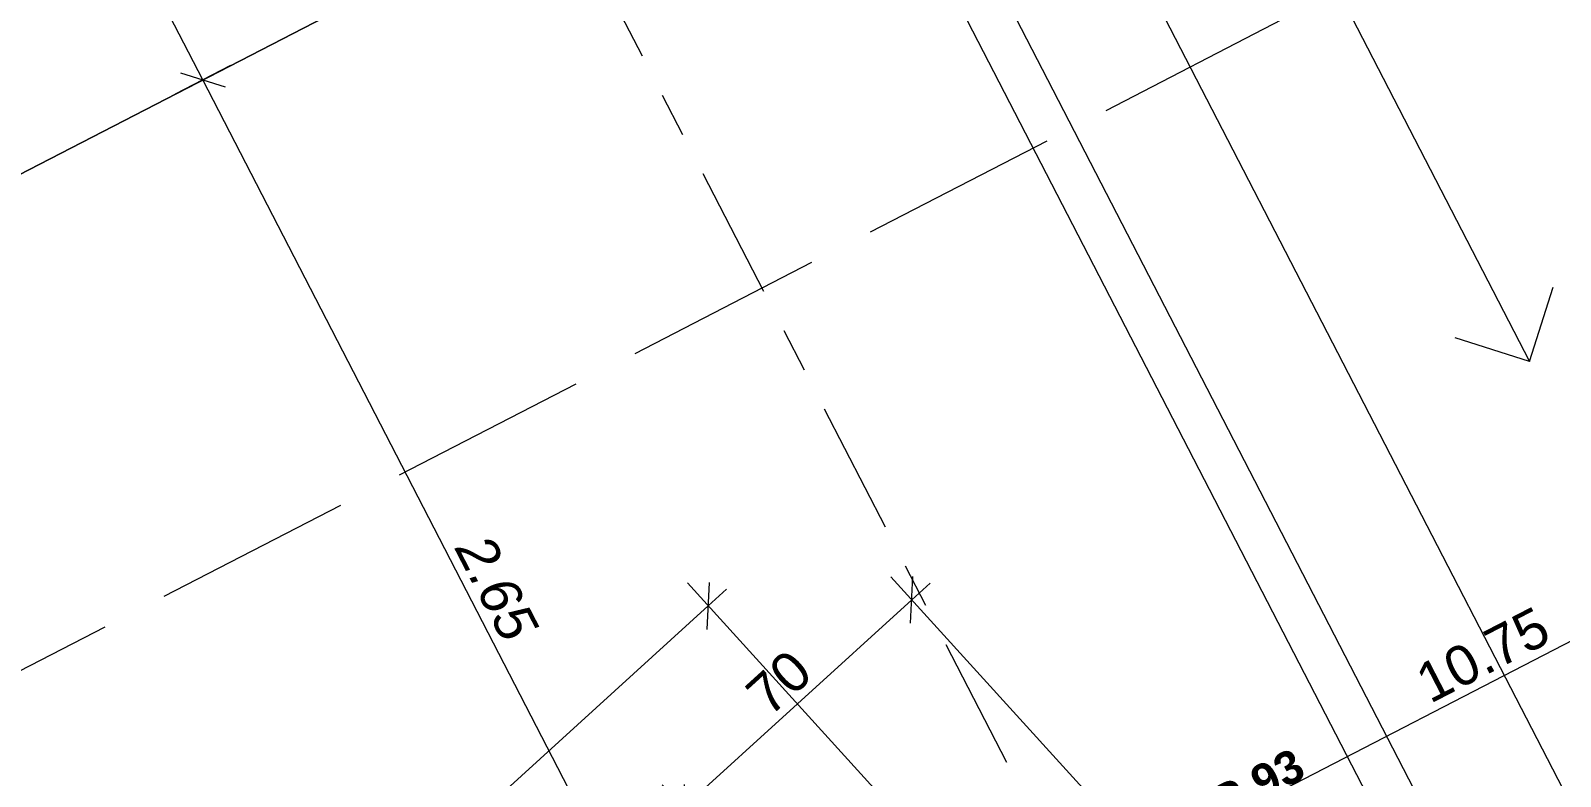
# Model space of a CAD drawing. Header units: metres. Extents: x 2688579.7 to 2688666, y 1281656.9 to 1281721.4.
# Drawn here: x 2688619.698 to 2688623.162, y 1281674.661 to 1281676.35 of the extents above; entities that cross this region are included whole.
import ezdxf

# ---------------------------------------------------------------- set-up
doc = ezdxf.new("R2010")
doc.units = ezdxf.units.M
doc.linetypes.add('Strich 9_3mm', pattern=[0.6, 0.45, -0.15])
doc.linetypes.add('Strichpunkt 6_1_1mm', pattern=[0.39999999999999997, 0.3, -0.05, 0, -0.05])
for name, color, linetype in [('00 11 Geometer', 7, 'Continuous'), ('00 14 Achsen', 7, 'Continuous'), ('01 20 Linien', 7, 'Continuous'), ('02 11 Fundamente', 7, 'Continuous'), ('03 14 Rampen', 7, 'Continuous'), ('07 12 Bemassung innen', 7, 'Continuous'), ('08 11 Beschriftung allgemein', 7, 'Continuous')]:
    doc.layers.add(name, color=color, linetype=linetype)
doc.styles.add('ERSTELLTER_STIL_1', font='arial.ttf')
doc.styles.add('ERSTELLTER_STIL_2', font='')
doc.styles.add('ERSTELLTER_STIL_3', font='')
doc.styles.get('ERSTELLTER_STIL_2').set_extended_font_data('Arial', italic=True)
doc.styles.get('ERSTELLTER_STIL_3').set_extended_font_data('Arial', bold=True)
doc.dimstyles.new('ERSTELLTER_STIL__1', dxfattribs={"dimtxt": 0.08999999761581422, "dimasz": 0.07125000000000001, "dimexe": 0.18, "dimexo": 0.0625, "dimgap": 0.09, "dimtad": 1, "dimzin": 0, "dimdsep": 46, "dimtxsty": 'ERSTELLTER_STIL_2', "dimblk": 'ARROWHEAD_6', "dimblk1": 'ARROWHEAD_6', "dimblk2": 'ARROWHEAD_6', "dimcen": 0.09, "dimse1": 1, "dimse2": 1, "dimclrd": 256, "dimclre": 256, "dimclrt": 256, "dimazin": 0, "dimtfac": 1, "dimtdec": 4, "dimtmove": 0, "dimatfit": 3, "dimfxl": 1, "dimtolj": 1, "dimtzin": 0, "dimarcsym": 0})
doc.dimstyles.new('ERSTELLTER_STIL__2', dxfattribs={"dimtxt": 0.08999999761581422, "dimasz": 0.07125000000000001, "dimexe": 0.18, "dimexo": 0.05, "dimgap": 0.09, "dimtad": 1, "dimzin": 0, "dimdsep": 46, "dimtxsty": 'ERSTELLTER_STIL_1', "dimblk": 'ARROWHEAD_6', "dimblk1": 'ARROWHEAD_6', "dimblk2": 'ARROWHEAD_6', "dimcen": 0.09, "dimclrd": 7, "dimclre": 7, "dimclrt": 7, "dimazin": 0, "dimtfac": 1, "dimtdec": 4, "dimtmove": 0, "dimatfit": 3, "dimfxl": 1, "dimtolj": 1, "dimtzin": 0, "dimarcsym": 0})
doc.dimstyles.new('ERSTELLTER_STIL__4', dxfattribs={"dimtxt": 0.08999999761581422, "dimasz": 0.07125000000000001, "dimexe": 0.18, "dimexo": 0.05, "dimgap": 0.09, "dimtad": 1, "dimzin": 0, "dimdsep": 46, "dimtxsty": 'ERSTELLTER_STIL_1', "dimblk": 'ARROWHEAD_6', "dimblk1": 'ARROWHEAD_6', "dimblk2": 'ARROWHEAD_6', "dimcen": 0.09, "dimclrd": 7, "dimclre": 7, "dimclrt": 7, "dimazin": 0, "dimtfac": 1, "dimtdec": 4, "dimtmove": 2, "dimatfit": 3, "dimfxl": 1, "dimtolj": 1, "dimtzin": 0, "dimarcsym": 0})

# ---------------------------------------------------------------- blocks, each defined once
blk = doc.blocks.new('*D101')
at = {"layer": '07 12 Bemassung innen', "color": 7, "linetype": 'Continuous', "lineweight": 5, "transparency": 16777216}
for p, q in [((225.8257775613546, 23.57499282992238), (235.3788628597063, 28.50495189014529)), ((226.499979404694, 22.2685503951983), (225.7935326688247, 23.63747574408284)), ((221.2833456914653, 21.23082835812913), (225.8257775613546, 23.57499282992238))]:
    blk.add_line(p, q, dxfattribs=at)
at = {"layer": '07 12 Bemassung innen', "color": 7, "linetype": 'Continuous', "lineweight": 18, "transparency": 16777216}
for p, q in [((225.8419045062242, 23.62551432682392), (225.809650616485, 23.52447133302084)), ((221.2994726363349, 21.28134985503067), (221.2672187465956, 21.18030686122759))]:
    blk.add_line(p, q, dxfattribs=at)
at = {"layer": '07 12 Bemassung innen', "color": 7, "lineweight": 18, "transparency": 16777216, "insert": (223.4439345325034, 22.36607598516435), "char_height": 0.08999999761581422, "attachment_point": 7, "rotation": 27.29641979268736, "style": 'ERSTELLTER_STIL_1'}
blk.add_mtext('\\A1;{\\pql;\\fArial|b0|i0|c0|p38;5.11}', dxfattribs=at)
blk = doc.blocks.new('ARROWHEAD_6')
at = {"color": 0, "linetype": 'Continuous', "lineweight": 0}
for p, q in [((-0.5, -0.5), (0.5, 0.5)), ((0, 0), (-1, 0))]:
    blk.add_line(p, q, dxfattribs=at)
blk = doc.blocks.new('*D102')
at = {"layer": '07 12 Bemassung innen', "color": 7, "linetype": 'Continuous', "lineweight": 18, "transparency": 16777216}
for p, q in [((235.3949898045759, 28.55547338704682), (235.3627359148366, 28.45443039324374)), ((225.8419045062242, 23.62551432682392), (225.809650616485, 23.52447133302084))]:
    blk.add_line(p, q, dxfattribs=at)
at = {"layer": '07 12 Bemassung innen', "color": 7, "linetype": 'Continuous', "lineweight": 5, "transparency": 16777216}
blk.add_line((225.8257775613546, 23.57499282992238), (235.3788628597063, 28.50495189014529), dxfattribs=at)
at = {"layer": '07 12 Bemassung innen', "color": 7, "lineweight": 18, "transparency": 16777216, "insert": (230.4573257099414, 25.98540212936447), "char_height": 0.08999999761581422, "attachment_point": 7, "rotation": 27.29641979268736, "style": 'ERSTELLTER_STIL_1'}
blk.add_mtext('\\A1;{\\pql;\\fArial|b0|i0|c0|p38;10.75}', dxfattribs=at)
blk = doc.blocks.new('*D103')
at = {"layer": '07 12 Bemassung innen', "color": 7, "linetype": 'Continuous', "lineweight": 5, "transparency": 16777216}
for p, q in [((235.5121597432343, 28.57374099420174), (248.1254615558097, 35.08295342224967)), ((235.5444046357642, 28.51125808004128), (235.4799148507044, 28.6362239083622)), ((235.4111077522362, 28.44246897598483), (235.3466179671763, 28.56743480430575)), ((235.3788628597063, 28.50495189014528), (235.5121597432343, 28.57374099420174)), ((225.8257775613546, 23.57499282992238), (235.3788628597063, 28.50495189014529))]:
    blk.add_line(p, q, dxfattribs=at)
at = {"layer": '07 12 Bemassung innen', "color": 7, "linetype": 'Continuous', "lineweight": 18, "transparency": 16777216}
for p, q in [((235.5282866881039, 28.62426249110328), (235.4960327983647, 28.5232194973002)), ((235.3949898045759, 28.55547338704682), (235.3627359148366, 28.45443039324374))]:
    blk.add_line(p, q, dxfattribs=at)
blk = doc.blocks.new('*D407')
at = {"layer": '07 12 Bemassung innen', "color": 7, "linetype": 'Continuous', "lineweight": 5, "transparency": 16777216}
for p, q in [((229.9333607551811, 25.5076519847132), (229.2356935298051, 26.27447060165467)), ((229.283011604323, 26.22246245344532), (229.3246181228905, 26.26031691305965)), ((228.7652415954914, 25.7513847338077), (229.283011604323, 26.22246245344532)), ((229.4155933987077, 25.03657134982092), (228.7179235209735, 25.80339288201707)), ((225.782644118035, 23.03775668600393), (228.7652415954914, 25.75138473380771))]:
    blk.add_line(p, q, dxfattribs=at)
at = {"layer": '07 12 Bemassung innen', "color": 7, "linetype": 'Continuous', "lineweight": 18, "transparency": 16777216}
for p, q in [((229.2805102316876, 26.16948846799077), (229.2855129769584, 26.27543643889986)), ((228.7677429681268, 25.80435871926225), (228.762740222856, 25.69841074835316))]:
    blk.add_line(p, q, dxfattribs=at)
at = {"layer": '07 12 Bemassung innen', "color": 7, "lineweight": 18, "transparency": 16777216, "insert": (228.961495535195, 25.95427570295244), "char_height": 0.08999999761581422, "attachment_point": 7, "rotation": 42.296565079697814, "style": 'ERSTELLTER_STIL_1'}
blk.add_mtext('\\A1;{\\pql;\\fArial|b0|i0|c0|p38;70}', dxfattribs=at)
blk = doc.blocks.new('*D412')
at = {"layer": '07 12 Bemassung innen', "color": 7, "linetype": 'Continuous', "lineweight": 5, "transparency": 16777216}
for p, q in [((220.7875078051992, 45.11286135663093), (223.5391375000953, 39.78106371223008)), ((222.5616369982287, 39.27659606602512), (223.601619909792, 39.81330958227178)), ((223.5391375000953, 39.78106371223008), (226.8869604505068, 33.29403002670758)), ((225.9093584620564, 32.78951000539089), (226.9494428602034, 33.32627589674929)), ((226.8869604505068, 33.29403002670757), (230.831057472821, 25.65160370318399))]:
    blk.add_line(p, q, dxfattribs=at)
at = {"layer": '07 12 Bemassung innen', "color": 7, "linetype": 'Continuous', "lineweight": 18, "transparency": 16777216}
for p, q in [((223.5896592492891, 39.76493755774743), (223.4886157509015, 39.79718986671273)), ((226.9374821997006, 33.27790387222493), (226.836438701313, 33.31015618119022))]:
    blk.add_line(p, q, dxfattribs=at)
at = {"layer": '07 12 Bemassung innen', "color": 7, "lineweight": 18, "transparency": 16777216, "insert": (225.1741371381811, 36.65219505215047), "char_height": 0.08999999761581422, "attachment_point": 7, "rotation": 297.2973161581457, "style": 'ERSTELLTER_STIL_1'}
blk.add_mtext('\\A1;{\\pql;\\fArial|b0|i0|c0|p38;7.30}', dxfattribs=at)
blk = doc.blocks.new('*D413')
at = {"layer": '07 12 Bemassung innen', "color": 7, "linetype": 'Continuous', "lineweight": 18, "transparency": 16777216}
for p, q in [((226.9374821997006, 33.27790387222493), (226.836438701313, 33.31015618119022)), ((230.8815792220148, 25.63547754870135), (230.7805357236272, 25.66772985766664))]:
    blk.add_line(p, q, dxfattribs=at)
at = {"layer": '07 12 Bemassung innen', "color": 7, "linetype": 'Continuous', "lineweight": 5, "transparency": 16777216}
for p, q in [((226.8869604505068, 33.29403002670757), (230.831057472821, 25.65160370318399)), ((229.8535032716088, 25.14710834386545), (230.8935398825176, 25.6838495732257)), ((230.831057472821, 25.65160370318399), (233.8118222156635, 19.87581400885129))]:
    blk.add_line(p, q, dxfattribs=at)
at = {"layer": '07 12 Bemassung innen', "color": 7, "lineweight": 18, "transparency": 16777216, "insert": (228.8200971245439, 29.58746504762743), "char_height": 0.08999999761581422, "attachment_point": 7, "rotation": 297.2973161581457, "style": 'ERSTELLTER_STIL_1'}
blk.add_mtext('\\A1;{\\pql;\\fArial|b0|i0|c0|p38;8.60}', dxfattribs=at)
blk = doc.blocks.new('*D422')
at = {"layer": '07 12 Bemassung innen', "color": 7, "linetype": 'Continuous', "lineweight": 5, "transparency": 16777216}
for p, q in [((226.5514736486566, 33.28969594590462), (226.6890560274844, 33.02310433123142)), ((225.6671215045215, 32.49570521236627), (226.7515384371811, 33.05535020127312)), ((226.6890560274844, 33.02310433123142), (230.5643643715314, 25.51396894922763))]:
    blk.add_line(p, q, dxfattribs=at)
at = {"layer": '07 12 Bemassung innen', "color": 7, "linetype": 'Continuous', "lineweight": 18, "transparency": 16777216}
for p, q in [((226.7395777766782, 33.00697817674877), (226.6385342782906, 33.03923048571407)), ((230.6148861207252, 25.49784279474498), (230.5138426223376, 25.53009510371028))]:
    blk.add_line(p, q, dxfattribs=at)
at = {"layer": '07 12 Bemassung innen', "color": 7, "lineweight": 18, "transparency": 16777216, "insert": (228.587798362388, 29.38318482291116), "char_height": 0.08999999761581422, "attachment_point": 7, "rotation": 297.2973161581457, "style": 'ERSTELLTER_STIL_1'}
blk.add_mtext('\\A1;{\\pql;\\fArial|b0|i0|c0|p38;8.45}', dxfattribs=at)
blk = doc.blocks.new('*D423')
at = {"layer": '07 12 Bemassung innen', "color": 7, "linetype": 'Continuous', "lineweight": 5, "transparency": 16777216}
for p, q in [((226.6890560274844, 33.02310433123142), (230.5643643715314, 25.51396894922763)), ((229.8535032716088, 25.14710834386544), (230.6268467812281, 25.54621481926934)), ((230.5643643715314, 25.51396894922763), (233.545129114374, 19.73817925489494)), ((233.4826467046773, 19.70593338485323), (233.6076115240706, 19.77042512493665)), ((233.5451291143739, 19.73817925489493), (233.705641889673, 19.4271557044429))]:
    blk.add_line(p, q, dxfattribs=at)
at = {"layer": '07 12 Bemassung innen', "color": 7, "linetype": 'Continuous', "lineweight": 18, "transparency": 16777216}
for p, q in [((230.6148861207252, 25.49784279474498), (230.5138426223376, 25.53009510371028)), ((233.5956508635677, 19.72205310041228), (233.4946073651801, 19.75430540937758))]:
    blk.add_line(p, q, dxfattribs=at)
at = {"layer": '07 12 Bemassung innen', "color": 7, "lineweight": 18, "transparency": 16777216, "insert": (232.0158349058327, 22.74072228474292), "char_height": 0.08999999761581422, "attachment_point": 7, "rotation": 297.2973161581457, "style": 'ERSTELLTER_STIL_1'}
blk.add_mtext('\\A1;{\\pql;\\fArial|b0|i0|c0|p38;6.50}', dxfattribs=at)
blk = doc.blocks.new('*D489')
at = {"layer": '07 12 Bemassung innen', "color": 7, "linetype": 'Continuous', "lineweight": 5, "transparency": 16777216}
for p, q in [((229.7754229272784, 25.16116151945131), (228.7749186988102, 26.26083374255826)), ((228.8222367733281, 26.2088255943489), (228.8638432918956, 26.24668005396324)), ((225.5807536667585, 23.25965811836384), (228.8222367733281, 26.2088255943489)), ((226.4892606975026, 22.26110167274419), (225.5334355922406, 23.31166626657319)), ((221.6664451449733, 19.69834034995605), (225.5807536667585, 23.25965811836384))]:
    blk.add_line(p, q, dxfattribs=at)
at = {"layer": '07 12 Bemassung innen', "color": 7, "linetype": 'Continuous', "lineweight": 18, "transparency": 16777216}
for p, q in [((228.8197354006927, 26.15585160889436), (228.8247381459636, 26.26179957980345)), ((225.5832550393939, 23.31263210381838), (225.5782522941231, 23.20668413290929))]:
    blk.add_line(p, q, dxfattribs=at)
at = {"layer": '07 12 Bemassung innen', "color": 7, "lineweight": 18, "transparency": 16777216, "insert": (227.2468828676225, 24.80064413620272), "char_height": 0.08999999761581422, "attachment_point": 7, "rotation": 42.29656507969812, "style": 'ERSTELLTER_STIL_1'}
blk.add_mtext('\\A1;{\\pql;\\fArial|b0|i0|c0|p38;4.38}', dxfattribs=at)
blk = doc.blocks.new('*D589')
at = {"layer": '07 12 Bemassung innen', "color": 253, "linetype": 'Continuous', "lineweight": 13, "true_color": 0x9f9f9f, "transparency": 16777216}
for p, q in [((227.627182493159, 27.41648469412801), (227.7282254866659, 27.38423080346095)), ((228.8929781165801, 25.04544617393134), (227.6777039899125, 27.40035774879448)), ((228.9554610310366, 25.07769106588752), (228.8304952021235, 25.01320128197516)), ((228.8424566198266, 25.06157311926487), (228.9434996133335, 25.02931922859781)), ((228.9455661097467, 24.94354317847583), (228.8929781165801, 25.04544617393134))]:
    blk.add_line(p, q, dxfattribs=at)
at = {"layer": '07 12 Bemassung innen', "color": 253, "lineweight": 13, "true_color": 0x9f9f9f, "transparency": 16777216, "char_height": 0.08999999761581422, "attachment_point": 7, "rotation": 297.29641926657956, "style": 'ERSTELLTER_STIL_2'}
for s, insert in [('\\A1;{\\pql;\\fArial|b0|i1|c0|p38;2.65}', (228.246431003967, 26.33755076638701)), ('\\A1;{\\pql;\\fArial|b0|i1|c0|p38;11\\fArial|b0|i1|c0|p38;\\A1{\\H.66x;\\S5^  ;}}', (228.8117457863368, 25.23997398339557))]:
    blk.add_mtext(s, dxfattribs=dict(at, insert=insert))
blk = doc.blocks.new('*D590')
at = {"layer": '07 12 Bemassung innen', "color": 253, "linetype": 'Continuous', "lineweight": 13, "true_color": 0x9f9f9f, "transparency": 16777216}
for p, q in [((226.5249127775588, 29.78751421589013), (226.3999469486457, 29.72302443197777)), ((226.4119083663488, 29.77139626926748), (226.5129513598557, 29.73914237860043)), ((227.6777039899125, 27.40035774879448), (226.4624298631023, 29.75526932393395)), ((227.740186904369, 27.43260264075066), (227.6152210754559, 27.36811285683829)), ((227.627182493159, 27.41648469412801), (227.7282254866659, 27.38423080346095)), ((228.8929781165801, 25.04544617393134), (227.6777039899125, 27.40035774879448))]:
    blk.add_line(p, q, dxfattribs=at)
at = {"layer": '07 12 Bemassung innen', "color": 253, "lineweight": 13, "true_color": 0x9f9f9f, "transparency": 16777216, "insert": (227.0311568772281, 28.69246234138831), "char_height": 0.08999999761581422, "attachment_point": 7, "rotation": 297.29641926657956, "style": 'ERSTELLTER_STIL_2'}
blk.add_mtext('\\A1;{\\pql;\\fArial|b0|i1|c0|p38;2.65}', dxfattribs=at)
blk = doc.blocks.new('A$C08e27e3d')
at = {"layer": '00 11 Geometer', "color": 250, "linetype": 'Continuous', "lineweight": 13, "true_color": 0x3f3f3f}
blk.add_open_spline([(61.10243485247656, 48.48420281692729), (56.77352997377159, 47.34081434957805), (52.4635852428363, 46.16539965738131), (48.13468036413133, 45.02201119003207), (44.67800041448561, 44.10900244983433), (41.2023603170702, 43.22801993448409), (37.74568036742448, 42.31501119428635), (37.74568036742448, 42.31501119428635), (36.51101375635653, 46.29834470393457), (35.89368042427986, 48.29001137435757), (35.89368042427986, 48.29001137435757), (32.77968142585769, 46.72534450430744), (31.22268144538566, 45.94301117149502), (31.22268144538566, 45.94301117149502), (21.44268032567516, 43.82167784365215), (16.55268032368213, 42.76101117565617), (16.55268032368213, 42.76101117565617), (7.358013710788782, 41.1450112190409), (2.760680377799417, 40.33701121977851), (2.760680377799417, 40.33701121977851), (2.852681969608511, 38.82034512477316), (2.898681985064741, 38.06201179612749), (2.898681985064741, 38.06201179612749), (4.857346937842067, 28.42001115491934), (5.836680270116176, 23.59901115422458), (5.836680270116176, 23.59901115422458), (7.250013421140011, 21.69701122663304), (7.95668008768871, 20.74601122418739), (7.95668008768871, 20.74601122418739), (10.0486806438671, 18.48401050067827), (11.09468064675048, 17.35301049550385), (11.09468064675048, 17.35301049550385), (13.36067895529732, 15.25367757499539), (14.49367895102068, 14.20401090647415), (14.49367895102068, 14.20401090647415), (16.14301102872878, 13.00001188282244), (16.96767767410665, 12.39801188566111), (16.96767767410665, 12.39801188566111), (20.31968006337001, 9.776678227431553), (21.99568005822539, 8.466011565954837), (21.99568005822539, 8.466011565954837), (24.63768051177203, 6.944010933473187), (25.95868050524905, 6.183010929807502), (25.95868050524905, 6.183010929807502), (28.60930300305984, 5.333717593874063), (29.84025381909623, 4.957434972593042), (31.07120463935598, 4.581152350021007), (32.39626387633277, 4.285094314451996), (33.81543054463282, 4.069260977519157), (35.23459722133293, 3.853427639308798), (36.52668118368777, 3.744678008936125), (37.69168119490087, 3.743011342904943), (38.85668119028151, 3.741344676896411), (39.77044249357601, 3.744428238438006), (40.43296699630037, 3.752262269690114), (41.09549149855911, 3.760096300936716), (41.95790802579259, 3.796513086969954), (43.020216845292, 3.861512388413253), (44.08252568015769, 3.926511690796765), (45.41718103768528, 4.05617725272498), (47.02418104823619, 4.250510583476576), (49.43468106569662, 4.542010579801577), (51.84518209969565, 4.833511419904831), (54.25568211622476, 5.125011425543057), (54.25568211622476, 5.125011425543057), (66.34501369887903, 7.421677856550964), (72.38968036588221, 8.570011189750808), (72.38968036588221, 8.570011189750808), (76.09901367299199, 9.525344516228365), (77.9536803381884, 10.00301118226111), (77.9536803381884, 10.00301118226111), (81.43301373099848, 12.11901121547766), (83.17268039923101, 13.17701121706836), (83.17268039923101, 13.17701121706836), (79.77201372868126, 18.68234452860381), (78.0716803985083, 21.43501119579509), (77.2604064339207, 22.74838120428235), (76.44901363862618, 24.06167781058088), (75.63768030315578, 25.37501114358515), (75.63768030315578, 25.37501114358515), (73.88301371953781, 28.15701115348356), (73.00568038815572, 29.54801115215145), (71.2765175777854, 32.28957514030248), (69.54768033869505, 35.03134452163562), (67.81868033468663, 37.77301118833334), (67.81868033468663, 37.77301118833334), (61.10243485247656, 48.48420281692729), (61.10243485247656, 48.48420281692729)], degree=3, knots=[0, 0, 0, 0, 1, 1, 1, 2, 2, 2, 3, 3, 3, 4, 4, 4, 5, 5, 5, 6, 6, 6, 7, 7, 7, 8, 8, 8, 9, 9, 9, 10, 10, 10, 11, 11, 11, 12, 12, 12, 13, 13, 13, 14, 14, 14, 15, 15, 15, 16, 16, 16, 17, 17, 17, 18, 18, 18, 19, 19, 19, 20, 20, 20, 21, 21, 21, 22, 22, 22, 23, 23, 23, 24, 24, 24, 25, 25, 25, 26, 26, 26, 27, 27, 27, 28, 28, 28, 29, 29, 29, 29], dxfattribs=at)
at = {"layer": '00 14 Achsen', "color": 7, "linetype": 'Strichpunkt 6_1_1mm', "lineweight": 13}
blk.add_line((24.87884125188185, 46.17532965799772), (40.3861581407678, 16.12584665143708), dxfattribs=at)
at = {"layer": '01 20 Linien', "color": 7, "linetype": 'Continuous', "lineweight": 5}
for p, q in [((39.31658351177884, 21.40076107192379), (40.2337715440438, 19.62346928004776)), ((40.2337715440438, 19.62346928004776), (40.28752802901948, 19.79187426905657)), ((40.2337715440438, 19.62346928004776), (40.06536655503498, 19.67722576502345))]:
    blk.add_line(p, q, dxfattribs=at)
at = {"layer": '02 11 Fundamente', "color": 7, "linetype": 'Strich 9_3mm', "lineweight": 5}
blk.add_lwpolyline([(40.20699167928078, 20.67304317958816), (36.653046026369, 18.83899633304482), (38.48775124946158, 15.28377496443116), (42.04169690237325, 17.11782181097462)], close=True, dxfattribs=at)
at = {"layer": '03 14 Rampen', "color": 253, "linetype": 'Continuous', "lineweight": 13, "true_color": 0x9f9f9f, "flags": 128}
for points in [[(32.99267547638274, 21.05704083690575), (34.20794960319293, 18.70212926176625), (38.65120118074591, 20.99511079994922), (37.43592705393567, 23.35002237508868)], [(39.10351011493313, 18.24648889850994), (39.86647530741348, 18.64019922508607), (38.65120118074591, 20.99511079994922), (34.20794960319287, 18.70212926176627), (35.42322353171997, 16.34721758464952), (35.93212130309226, 15.36109462307295)]]:
    blk.add_lwpolyline(points, close=True, dxfattribs=at)
at = {"layer": '08 11 Beschriftung allgemein', "color": 253, "linetype": 'Continuous', "lineweight": 13, "true_color": 0x9f9f9f, "insert": (39.73204671844047, 18.68273393961462), "char_height": 0.07500000000000001, "attachment_point": 9, "rotation": 27.291285833022386, "style": 'ERSTELLTER_STIL_3'}
blk.add_mtext('\\A1;{\\pqr;\\fArial|b1|i0|c0|p38;PP 9\\fArial|b1|i0|c0|p38;3}', dxfattribs=at)
at = {"layer": '07 12 Bemassung innen', "color": 7, "linetype": 'Continuous', "lineweight": 5}
for base, p1, p2, angle, dimstyle, picture, middle, turn in [((36.43864081500317, 26.15504121665955), (32.06888542694077, 32.11467685950299), (35.41660689076855, 25.62759079886875), 297.2973161581453, 'ERSTELLTER_STIL__2', '*D412', (34.81941487201829, 29.42996684561445), 297.2973161581457), ((45.0638401077307, 21.43475218415372), (44.37993043829181, 22.43291938661302), (44.51322631474085, 22.50171044214849), 27.2964197926871, 'ERSTELLTER_STIL__4', '*D103', (45.14645010522517, 21.54827822647887), 27.29641979268736), ((40.38273783731736, 18.51261489313597), (35.41660689076855, 25.62759079886875), (39.36075170032092, 17.98518913734331), 297.2973161581453, 'ERSTELLTER_STIL__2', '*D413', (38.46537485838113, 22.36523684109141), 297.2973161581457), ((40.11604473602785, 18.37498013917961), (35.17436993323363, 25.33378600584415), (39.36075170032092, 17.98518913734331), 297.2973161581453, 'ERSTELLTER_STIL__2', '*D422', (38.2330760962252, 22.16095661637514), 297.2973161581457), ((43.09680947887034, 12.5991904448469), (39.36075170032092, 17.98518913734331), (45.49303039248784, 13.83583014147251), 297.2973161581453, 'ERSTELLTER_STIL__2', '*D423', (41.66111263966994, 15.5184940782069), 297.2973161581457), ((44.93054322420267, 21.36596308009726), (36.07458947054508, 15.08512929063618), (44.37993043829181, 22.43291938661302), 27.2964197926871, 'ERSTELLTER_STIL__2', '*D102', (40.12273299544557, 18.95574200306335), 27.29641979268736), ((35.37745792585102, 16.43600401987435), (29.5645211889298, 16.55377507705029), (36.07458947054508, 15.08512929063618), 27.2964197926871, 'ERSTELLTER_STIL__2', '*D101', (33.07885575746883, 15.32068324205206), 27.29641979268736), ((38.37391713782455, 19.06983678430088), (36.07458947054508, 15.08512929063618), (39.36075170032092, 17.98518913734331), 42.29656507969845, 'ERSTELLTER_STIL__4', '*D489', (36.85474300074591, 17.77360664714835), 42.29656507969812), ((38.83469196881941, 19.08347364339729), (39.00092217175015, 17.86059896771291), (39.51868952822358, 18.33167960260519), 42.29656507969831, 'ERSTELLTER_STIL__2', '*D407', (38.53364263147196, 18.89474576421587), 42.29656507969781)]:
    dim = blk.add_linear_dim(base=base, p1=p1, p2=p2, angle=angle, dimstyle=dimstyle, dxfattribs=at)
    dim.commit()
    dim.dimension.update_dxf_attribs({"geometry": picture, "text_midpoint": middle, "dimtype": 128, "text_rotation": turn, "insert": (-190.4483196355036, -7.138988810048026)})
at = {"layer": '07 12 Bemassung innen', "color": 253, "linetype": 'Continuous', "lineweight": 13, "true_color": 0x9f9f9f}
for base, p1, p2, picture, middle in [((36.01411022759868, 22.61628051388593), (38.65120118074591, 20.99511079994922), (37.43592705393567, 23.35002237508868), '*D590', (36.67643330804842, 21.47023266971634)), ((37.22938435440886, 20.26136893874645), (39.86647530741348, 18.64019922508607), (38.65120118074591, 20.99511079994922), '*D589', (37.89170743478729, 19.11532109471503))]:
    dim = blk.add_linear_dim(base=base, p1=p1, p2=p2, angle=117.2964192665789, dimstyle='ERSTELLTER_STIL__1', dxfattribs=at)
    dim.commit()
    dim.dimension.update_dxf_attribs({"geometry": picture, "text_midpoint": middle, "dimtype": 128, "text_rotation": 297.2964192665796, "insert": (-190.4483196355036, -7.138988810048026)})

msp = doc.modelspace()

# ---------------------------------------------------------------- block references
msp.add_blockref('A$C08e27e3d', (2688582.858319622, 1281655.97698879))

doc.saveas('drawing.dxf')
